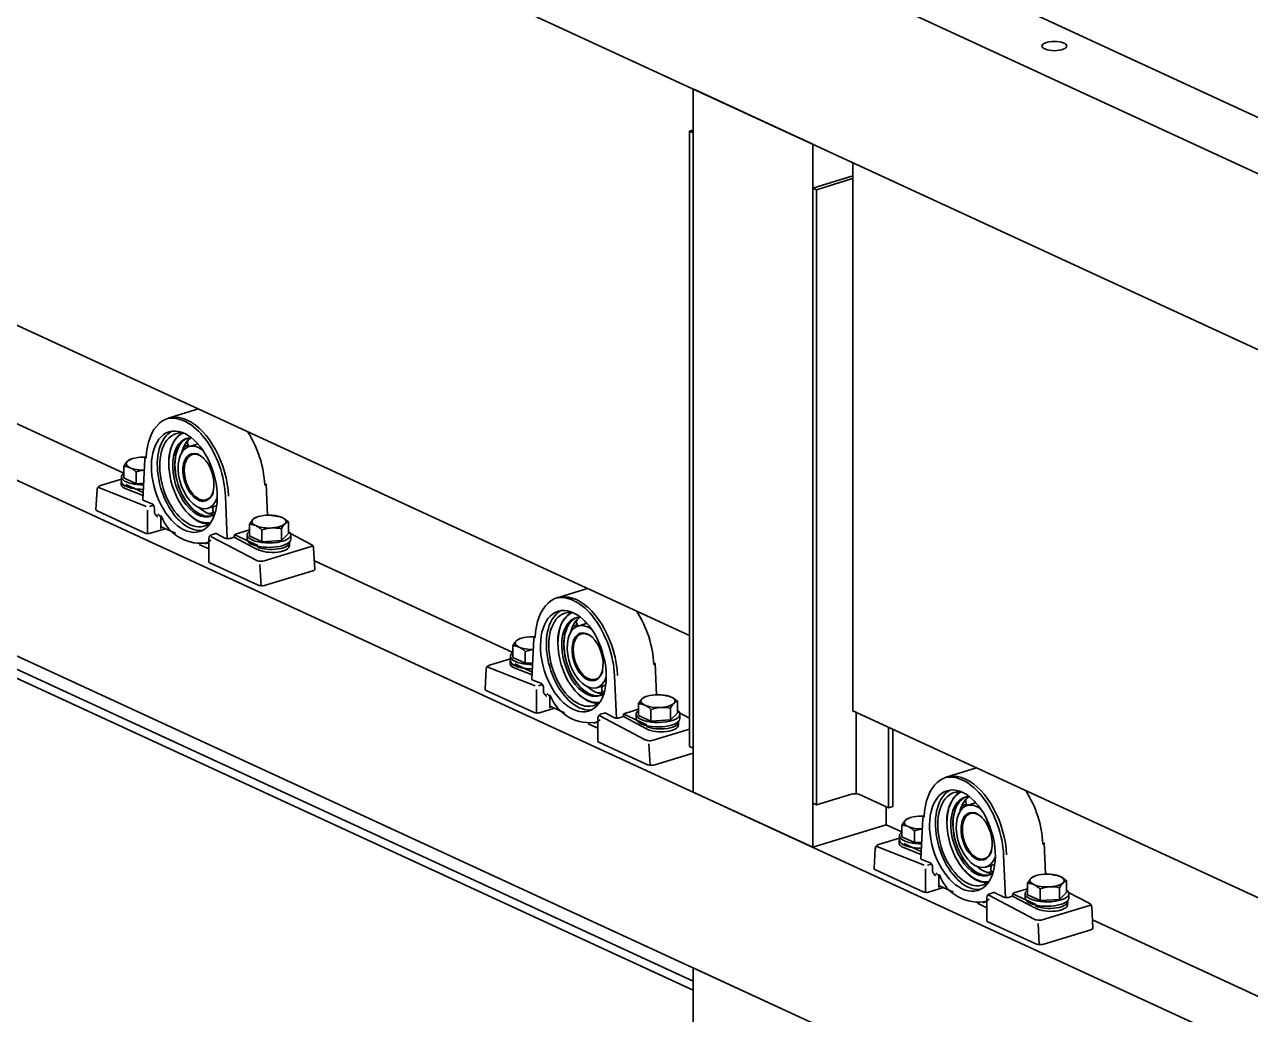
# Model space of a CAD drawing. Header units: millimetres. Extents: x -8400 to 8400, y -5940 to 5940.
# Drawn here: x 4966 to 5509, y 4166 to 4605 of the extents above; entities that cross this region are included whole.
import ezdxf

# ---------------------------------------------------------------- set-up
doc = ezdxf.new("R2010")
doc.units = ezdxf.units.MM
doc.layers.add('粗实线层', color=7, linetype='Continuous', lineweight=35)

msp = doc.modelspace()

# ---------------------------------------------------------------- linework, layer by layer
at = {"layer": '粗实线层', "linetype": 'Continuous', "lineweight": 35}
for points in [[(6222.683, 4133.331), (4279.575, 5029.673), (4279.575, 5107.66), (4226.463, 5132.161), (4259.094, 5142.13), (4260.386, 5141.534), (4260.753, 5141.305), (4260.935, 5141.046), (4260.917, 5140.779), (4260.702, 5140.524), (4260.305, 5140.302), (4237.739, 5130.88), (4237.343, 5130.658), (4237.127, 5130.403), (4237.11, 5130.136), (4237.292, 5129.878), (4237.659, 5129.648), (4275.297, 5112.286), (4275.821, 5112.104), (4276.458, 5111.985), (4277.159, 5111.937), (4277.867, 5111.965), (4278.527, 5112.065), (4303.994, 5117.639)], [(4279.575, 4467.076), (4279.575, 5107.66), (4302.401, 5114.635), (4279.575, 5107.66), (6297.832, 4176.653), (6330.462, 4186.623), (6314.064, 4194.187)], [(4318.702, 5114.633), (6304.697, 4198.507)], [(5260.549, 4333.936), (4297.286, 4778.282), (4297.286, 5021.502)], [(5714.146, 3977.979), (4279.575, 4639.736), (4279.575, 4717.723), (4302.401, 4724.698)], [(4279.575, 4717.723), (5815.878, 4009.037)], [(4297.286, 4458.935), (4297.286, 4621.577), (4302.507, 4623.172), (5262.14, 4180.5)], [(4297.286, 4621.577), (5262.144, 4176.495)], [(5262.148, 4558.145), (5260.554, 4557.658), (5260.554, 4284.701), (5262.148, 4283.967), (5262.148, 4556.922), (5260.554, 4557.658)], [(5905.494, 4036.428), (5332.97, 4300.529), (5332.97, 4543.748)], [(5332.97, 4537.833), (5315.259, 4532.422), (5316.853, 4531.687), (5332.515, 4536.473), (5332.735, 4536.533), (5332.97, 4536.583)], [(5315.259, 4532.422), (5315.259, 4259.466), (5316.853, 4258.732), (5316.853, 4531.687)], [(4921.498, 4446.63), (5009.608, 4405.986)], [(5042.706, 4434.425), (5029.262, 4430.318)], [(5038.795, 4421.505), (5037.56, 4420.055), (5036.524, 4418.364), (5036.099, 4417.517), (5035.725, 4416.628), (5035.423, 4415.689), (5035.214, 4414.694)], [(5039.302, 4421.647), (5038.432, 4420.949), (5037.641, 4420.092), (5036.938, 4419.085), (5036.33, 4417.937), (5035.822, 4416.66), (5035.42, 4415.267)], [(5042.445, 4418.937), (5042.284, 4418.897), (5042.124, 4418.851), (5038.524, 4417.751)], [(5044.63, 4416.136), (5043.673, 4416.806), (5042.704, 4417.329)], [(5009.581, 4409.024), (5009.964, 4409.661), (5010.35, 4410.239), (5010.545, 4410.504), (5010.741, 4410.751), (5010.84, 4410.867), (5010.939, 4410.978), (5010.964, 4411.005), (5010.989, 4411.031), (5011.013, 4411.058), (5011.038, 4411.084), (5011.088, 4411.135), (5011.137, 4411.184), (5011.713, 4411.63), (5012.486, 4412.032), (5013.434, 4412.377), (5014.526, 4412.655), (5015.731, 4412.858), (5017.011, 4412.979), (5018.241, 4413.015), (5019.471, 4412.975)], [(5018.625, 4407.334), (5017.438, 4407.344), (5016.269, 4407.424), (5015.149, 4407.572), (5014.104, 4407.784), (5013.16, 4408.055), (5012.34, 4408.378), (5011.599, 4408.788), (5011.059, 4409.24), (5010.737, 4409.721), (5010.642, 4410.215), (5010.777, 4410.708), (5011.137, 4411.184), (5011.335, 4411.369), (5011.533, 4411.531), (5011.729, 4411.671), (5011.924, 4411.791), (5012.321, 4411.978)], [(5012.818, 4412.167), (5012.321, 4411.977)], [(5024.466, 4386.578), (5024.451, 4386.592), (5024.436, 4386.604), (5024.422, 4386.618), (5024.407, 4386.631), (5024.377, 4386.657), (5024.347, 4386.684), (5024.288, 4386.737), (5024.23, 4386.791), (5024.114, 4386.9), (5023.999, 4387.012), (5023.889, 4387.129), (5023.781, 4387.25), (5023.73, 4387.314), (5023.679, 4387.379), (5023.63, 4387.445), (5023.583, 4387.514), (5023.494, 4387.656), (5023.413, 4387.805), (5023.341, 4387.964), (5023.279, 4388.132), (5023.265, 4388.175), (5023.253, 4388.219), (5023.24, 4388.263), (5023.229, 4388.308), (5023.209, 4388.399), (5023.192, 4388.492), (5023.179, 4388.586), (5023.169, 4388.683), (5023.163, 4388.781), (5023.161, 4388.881), (5023.161, 4390.267), (5023.106, 4390.787), (5022.946, 4391.305), (5022.7, 4391.765), (5022.391, 4392.122), (5022.051, 4392.337), (5018.432, 4393.767), (5018.145, 4393.936), (5018.052, 4394.133), (5018.835, 4412.16), (5019.005, 4412.45), (5019.456, 4412.673)], [(5018.338, 4400.691), (5016.889, 4400.724), (5015.471, 4400.84), (5014.115, 4401.033), (5012.85, 4401.3), (5011.706, 4401.634), (5010.709, 4402.03), (5009.91, 4402.458), (5009.283, 4402.924), (5008.841, 4403.42), (5008.593, 4403.934), (5008.544, 4404.457), (5008.695, 4404.976), (5009.043, 4405.482), (5009.581, 4405.964)], [(5015.1, 4401.255), (5009.581, 4403.802), (5009.581, 4409.024), (5009.916, 4409.004), (5010.255, 4408.971), (5010.596, 4408.921), (5010.94, 4408.854), (5011.113, 4408.812), (5011.287, 4408.766), (5011.374, 4408.741), (5011.462, 4408.715), (5011.506, 4408.701), (5011.55, 4408.687), (5011.594, 4408.673), (5011.638, 4408.658), (5011.99, 4408.529), (5012.34, 4408.378), (5012.69, 4408.206), (5013.037, 4408.013), (5013.385, 4407.801), (5013.731, 4407.568), (5013.903, 4407.445), (5014.076, 4407.318), (5014.162, 4407.253), (5014.248, 4407.187), (5014.334, 4407.119), (5014.42, 4407.051), (5014.762, 4406.77), (5015.1, 4406.478)], [(5018.37, 4401.453), (5015.1, 4401.255), (5015.1, 4406.478), (5016.164, 4406.802), (5017.236, 4407.065), (5017.777, 4407.17), (5018.32, 4407.256), (5018.623, 4407.295)], [(5008.538, 4403.251), (4999.265, 4400.418), (4998.931, 4400.297), (4998.627, 4400.126), (4998.331, 4399.885), (4998.078, 4399.59), (4997.916, 4399.311), (4997.818, 4399.008), (4997.801, 4398.868), (4997.8, 4398.724)], [(5010.23, 4400.235), (5009.457, 4400.661), (5008.888, 4401.13), (5008.54, 4401.628), (5008.422, 4402.141), (5008.538, 4402.655)], [(5008.422, 4402.144), (5008.422, 4400.866), (5008.497, 4400.492), (5008.721, 4400.128), (5009.089, 4399.783), (5009.595, 4399.461), (5010.23, 4399.169), (5018.134, 4396.045)], [(5008.538, 4404.323), (5008.538, 4402.373), (5008.628, 4401.879), (5008.897, 4401.393), (5009.339, 4400.926), (5009.947, 4400.486), (5010.709, 4400.08), (5011.696, 4399.689), (5012.827, 4399.356), (5014.076, 4399.09), (5015.417, 4398.896), (5016.819, 4398.779), (5018.252, 4398.741)], [(5018.191, 4397.342), (5010.465, 4400.906)], [(5028.001, 4381.296), (5021.399, 4379.279), (5020.819, 4379.163), (5020.165, 4379.14), (5019.538, 4379.213), (5019.032, 4379.37), (4997.793, 4389.167), (4997.473, 4389.356), (4997.279, 4389.568), (4997.223, 4389.791), (4997.768, 4398.686)], [(5019.484, 4391.202), (4998.433, 4399.521), (4998.137, 4399.669)], [(5054.717, 4395.634), (5055.501, 4376.88)], [(5020.094, 4389.593), (5020.094, 4379.144)], [(5020.942, 4391.221), (5022.704, 4391.759)], [(5035.539, 4391.205), (5035.689, 4390.992)], [(5047.561, 4383.472), (5046.083, 4383.515), (5044.566, 4383.829), (5043.029, 4384.408), (5041.737, 4385.095), (5040.457, 4385.959), (5039.2, 4386.991), (5037.98, 4388.181), (5036.806, 4389.519), (5035.688, 4390.993)], [(5042.919, 4390.718), (5044.028, 4389.79), (5045.16, 4389.016), (5046.304, 4388.404), (5047.453, 4387.959), (5048.591, 4387.689), (5049.706, 4387.596)], [(5046.884, 4390.392), (5050.483, 4391.491)], [(5050.484, 4391.491), (5050.641, 4391.543), (5050.797, 4391.599)], [(5023.74, 4387.301), (5024.124, 4387.288), (5024.522, 4387.049)], [(5025.967, 4386.932), (5025.967, 4381.454), (5026.038, 4381.811), (5026.233, 4382.007), (5026.499, 4381.989), (5032.442, 4379.247)], [(5047.421, 4388.114), (5048.989, 4387.489)], [(5072.778, 4387.254), (5074.095, 4387.289), (5075.408, 4387.239), (5076.678, 4387.104), (5077.866, 4386.888), (5078.936, 4386.597), (5079.855, 4386.241), (5080.596, 4385.831), (5081.136, 4385.379), (5081.458, 4384.898), (5081.553, 4384.404), (5081.419, 4383.911), (5081.058, 4383.435), (5080.482, 4382.989), (5079.709, 4382.587), (5078.762, 4382.242), (5077.669, 4381.964), (5076.465, 4381.761), (5075.185, 4381.64), (5074.635, 4381.596), (5074.088, 4381.531), (5073.544, 4381.444), (5073.004, 4381.34), (5071.931, 4381.077), (5070.868, 4380.753), (5070.868, 4375.53), (5079.501, 4376.052), (5079.501, 4381.274), (5078.44, 4381.47), (5077.367, 4381.602), (5076.827, 4381.643), (5076.283, 4381.663), (5076.009, 4381.665), (5075.735, 4381.663), (5075.666, 4381.661), (5075.597, 4381.659), (5075.528, 4381.657), (5075.459, 4381.654), (5075.322, 4381.648), (5075.185, 4381.64), (5073.868, 4381.604), (5072.555, 4381.655), (5071.285, 4381.791), (5070.097, 4382.007), (5069.027, 4382.297), (5068.108, 4382.652), (5067.367, 4383.062), (5066.827, 4383.515), (5066.505, 4383.995), (5066.41, 4384.489), (5066.544, 4384.983), (5066.905, 4385.46), (5066.856, 4385.41), (5066.806, 4385.359), (5066.781, 4385.333), (5066.756, 4385.306), (5066.731, 4385.28), (5066.706, 4385.253), (5066.607, 4385.142), (5066.509, 4385.025), (5066.313, 4384.779), (5066.117, 4384.514), (5065.731, 4383.935), (5065.348, 4383.298)], [(5082.615, 4384.341), (5082.276, 4384.634), (5081.935, 4384.915), (5081.849, 4384.984), (5081.763, 4385.05), (5081.677, 4385.117), (5081.591, 4385.182), (5081.418, 4385.309), (5081.245, 4385.432), (5080.899, 4385.664), (5080.552, 4385.877), (5080.204, 4386.069), (5079.855, 4386.241), (5079.505, 4386.392), (5079.153, 4386.522), (5079.109, 4386.536), (5079.065, 4386.551), (5079.021, 4386.565), (5078.977, 4386.579), (5078.889, 4386.605), (5078.802, 4386.63), (5078.627, 4386.676), (5078.454, 4386.717), (5078.11, 4386.785), (5077.769, 4386.835), (5077.431, 4386.868), (5077.095, 4386.888), (5076.032, 4387.084), (5074.959, 4387.217), (5074.419, 4387.257), (5073.875, 4387.277), (5073.328, 4387.276), (5072.778, 4387.254), (5071.498, 4387.132), (5070.294, 4386.93), (5069.201, 4386.652), (5068.254, 4386.307), (5067.48, 4385.905), (5066.905, 4385.46), (5067.103, 4385.644), (5067.3, 4385.806), (5067.497, 4385.946), (5067.691, 4386.065), (5068.088, 4386.252), (5068.585, 4386.441)], [(5079.402, 4386.432), (5079.378, 4386.441)], [(5079.501, 4381.274), (5079.885, 4381.912), (5080.271, 4382.491), (5080.466, 4382.756), (5080.662, 4383.002), (5080.859, 4383.228), (5081.058, 4383.435), (5081.107, 4383.483), (5081.157, 4383.53), (5081.182, 4383.553), (5081.207, 4383.575), (5081.232, 4383.597), (5081.257, 4383.619), (5081.355, 4383.703), (5081.454, 4383.781), (5081.65, 4383.922), (5081.845, 4384.041), (5082.232, 4384.224), (5082.615, 4384.341), (5082.615, 4379.12), (5079.501, 4376.052)], [(5048.109, 4383.993), (5047.15, 4383.281), (5046.123, 4382.733), (5045.038, 4382.355), (5043.901, 4382.15), (5042.725, 4382.119), (5041.517, 4382.263), (5040.288, 4382.58), (5039.05, 4383.068)], [(5039.05, 4381.508), (5040.436, 4380.966), (5041.81, 4380.621), (5043.159, 4380.479), (5044.472, 4380.539)], [(5065.348, 4380.804), (5059.2, 4378.925), (5058.878, 4378.719), (5058.651, 4378.356), (5058.581, 4377.931), (5058.597, 4377.533)], [(5066.476, 4376.305), (5065.673, 4376.735), (5065.044, 4377.205), (5064.603, 4377.704), (5064.357, 4378.221), (5064.313, 4378.747), (5064.472, 4379.269), (5064.829, 4379.777), (5065.378, 4380.261)], [(5070.868, 4375.53), (5065.348, 4378.077), (5065.348, 4383.298), (5065.684, 4383.279), (5066.022, 4383.245), (5066.364, 4383.196), (5066.707, 4383.128), (5066.881, 4383.087), (5067.055, 4383.041), (5067.142, 4383.016), (5067.23, 4382.989), (5067.273, 4382.976), (5067.317, 4382.962), (5067.362, 4382.948), (5067.406, 4382.933), (5067.757, 4382.803), (5068.108, 4382.652), (5068.457, 4382.481), (5068.805, 4382.288), (5069.152, 4382.075), (5069.499, 4381.843), (5069.671, 4381.72), (5069.844, 4381.593), (5069.929, 4381.528), (5070.016, 4381.462), (5070.102, 4381.394), (5070.188, 4381.326), (5070.529, 4381.045), (5070.868, 4380.753)], [(5093.753, 4372.667), (5093.762, 4372.761), (5093.764, 4372.853), (5093.705, 4373.168), (5093.574, 4373.467), (5093.426, 4373.707), (5093.249, 4373.922), (5093.047, 4374.107), (5092.825, 4374.263), (5092.757, 4374.303), (5092.688, 4374.34), (5083.538, 4379.166)], [(5043.046, 4374.355), (5047.334, 4372.377)], [(5045.567, 4374.617), (5046.952, 4375.27), (5048.252, 4376.14)], [(5046.226, 4374.794), (5047.335, 4375.132)], [(5093.412, 4373.726), (5093.126, 4373.555), (5092.756, 4373.414), (5071.872, 4367.033), (5071.313, 4366.909), (5070.683, 4366.85), (5070.026, 4366.861), (5069.385, 4366.94), (5068.805, 4367.083), (5068.323, 4367.28), (5048.202, 4377.892)], [(5058.79, 4378.614), (5069.051, 4373.881)], [(5064.305, 4378.598), (5064.305, 4376.648)], [(5066.476, 4374.355), (5065.715, 4374.761), (5065.106, 4375.201), (5064.664, 4375.668), (5064.395, 4376.154), (5064.305, 4376.649)], [(5083.121, 4373.841), (5083.121, 4375.119)], [(5083.658, 4376.648), (5083.658, 4378.598)], [(5069.982, 4365.403), (5070.527, 4356.002)], [(5094.122, 4367), (5182.2, 4326.371)], [(5215.319, 4354.8), (5201.876, 4350.693)], [(5210.437, 4340.785), (5209.138, 4338.738), (5208.713, 4337.892), (5208.339, 4337.003), (5208.037, 4336.064), (5207.828, 4335.068)], [(5212.071, 4342.123), (5211.165, 4341.433), (5210.341, 4340.572), (5209.609, 4339.55), (5208.976, 4338.38), (5208.449, 4337.072), (5208.034, 4335.641)], [(5214.738, 4339.226), (5211.139, 4338.126)], [(5215.059, 4339.312), (5214.898, 4339.271), (5214.738, 4339.226)], [(5217.245, 4336.51), (5216.287, 4337.18), (5215.318, 4337.704)], [(5182.194, 4329.398), (5182.577, 4330.035), (5182.964, 4330.614), (5183.159, 4330.879), (5183.356, 4331.125), (5183.454, 4331.241), (5183.553, 4331.353), (5183.578, 4331.379), (5183.603, 4331.406), (5183.627, 4331.432), (5183.652, 4331.458), (5183.702, 4331.509), (5183.751, 4331.559), (5184.327, 4332.005), (5185.1, 4332.407), (5186.048, 4332.752), (5187.14, 4333.029), (5188.345, 4333.233), (5189.625, 4333.353), (5190.855, 4333.39), (5192.085, 4333.35)], [(5191.239, 4327.708), (5190.052, 4327.719), (5188.884, 4327.799), (5187.763, 4327.947), (5186.718, 4328.158), (5185.774, 4328.43), (5184.955, 4328.752), (5184.214, 4329.162), (5183.674, 4329.614), (5183.351, 4330.095), (5183.256, 4330.589), (5183.391, 4331.082), (5183.751, 4331.559), (5183.95, 4331.743), (5184.147, 4331.905), (5184.343, 4332.045), (5184.538, 4332.165), (5184.934, 4332.352), (5185.431, 4332.541)], [(5197.08, 4306.953), (5197.065, 4306.966), (5197.05, 4306.979), (5197.036, 4306.992), (5197.021, 4307.006), (5196.991, 4307.032), (5196.962, 4307.059), (5196.903, 4307.111), (5196.844, 4307.165), (5196.727, 4307.274), (5196.613, 4307.386), (5196.503, 4307.503), (5196.395, 4307.625), (5196.343, 4307.689), (5196.293, 4307.753), (5196.244, 4307.82), (5196.197, 4307.888), (5196.108, 4308.03), (5196.027, 4308.179), (5195.956, 4308.338), (5195.893, 4308.506), (5195.88, 4308.55), (5195.866, 4308.594), (5195.854, 4308.638), (5195.843, 4308.683), (5195.823, 4308.773), (5195.806, 4308.866), (5195.792, 4308.96), (5195.783, 4309.057), (5195.777, 4309.155), (5195.775, 4309.255), (5195.775, 4310.641), (5195.72, 4311.162), (5195.561, 4311.679), (5195.314, 4312.14), (5195.004, 4312.496), (5194.665, 4312.711), (5191.046, 4314.141), (5190.759, 4314.311), (5190.665, 4314.507), (5191.449, 4332.534), (5191.619, 4332.825), (5192.07, 4333.047)], [(5181.152, 4324.698), (5181.152, 4322.748), (5181.242, 4322.253), (5181.51, 4321.767), (5181.953, 4321.3), (5182.561, 4320.86), (5183.323, 4320.455), (5184.31, 4320.063), (5185.44, 4319.73), (5186.69, 4319.464), (5188.031, 4319.27), (5189.433, 4319.153), (5190.866, 4319.115)], [(5190.952, 4321.065), (5189.503, 4321.099), (5188.085, 4321.214), (5186.729, 4321.407), (5185.464, 4321.674), (5184.321, 4322.009), (5183.323, 4322.405), (5182.524, 4322.833), (5181.897, 4323.299), (5181.455, 4323.794), (5181.207, 4324.309), (5181.158, 4324.831), (5181.309, 4325.351), (5181.657, 4325.856), (5182.195, 4326.339)], [(5187.714, 4321.63), (5182.194, 4324.176), (5182.194, 4329.398), (5182.531, 4329.379), (5182.869, 4329.345), (5183.21, 4329.296), (5183.554, 4329.228), (5183.727, 4329.187), (5183.901, 4329.141), (5183.989, 4329.116), (5184.076, 4329.089), (5184.12, 4329.076), (5184.164, 4329.062), (5184.208, 4329.047), (5184.252, 4329.032), (5184.604, 4328.903), (5184.955, 4328.752), (5185.303, 4328.58), (5185.652, 4328.387), (5185.999, 4328.175), (5186.345, 4327.942), (5186.517, 4327.82), (5186.69, 4327.693), (5186.776, 4327.628), (5186.862, 4327.561), (5186.948, 4327.494), (5187.034, 4327.425), (5187.376, 4327.145), (5187.714, 4326.852)], [(5190.984, 4321.827), (5187.714, 4321.63), (5187.714, 4326.852), (5188.778, 4327.176), (5189.851, 4327.439), (5190.391, 4327.545), (5190.934, 4327.63), (5191.236, 4327.669)], [(5200.616, 4301.67), (5194.013, 4299.653), (5193.433, 4299.538), (5192.779, 4299.514), (5192.151, 4299.587), (5191.645, 4299.744), (5170.407, 4309.541), (5170.087, 4309.731), (5169.894, 4309.942), (5169.837, 4310.165), (5170.382, 4319.061)], [(5181.152, 4323.626), (5171.879, 4320.793), (5171.546, 4320.672), (5171.241, 4320.5), (5170.945, 4320.26), (5170.692, 4319.964), (5170.529, 4319.686), (5170.431, 4319.383), (5170.415, 4319.242), (5170.414, 4319.098)], [(5192.097, 4311.577), (5171.047, 4319.896), (5170.75, 4320.043)], [(5182.843, 4320.609), (5182.071, 4321.035), (5181.503, 4321.504), (5181.154, 4322.002), (5181.036, 4322.515), (5181.152, 4323.029)], [(5181.036, 4322.518), (5181.036, 4321.241), (5181.111, 4320.866), (5181.335, 4320.503), (5181.703, 4320.157), (5182.209, 4319.836), (5182.843, 4319.544), (5190.749, 4316.42)], [(5190.805, 4317.717), (5183.079, 4321.28)], [(5227.331, 4316.008), (5228.115, 4297.254)], [(5192.708, 4309.968), (5192.708, 4299.518)], [(5193.556, 4311.595), (5195.318, 4312.133)], [(5208.153, 4311.58), (5208.303, 4311.366)], [(5220.175, 4303.846), (5218.697, 4303.889), (5217.18, 4304.203), (5215.643, 4304.783), (5214.351, 4305.47), (5213.071, 4306.333), (5211.815, 4307.365), (5210.594, 4308.556), (5209.419, 4309.894), (5208.302, 4311.367)], [(5215.533, 4311.093), (5216.642, 4310.164), (5217.774, 4309.39), (5218.918, 4308.778), (5220.132, 4308.313), (5221.333, 4308.044), (5222.506, 4307.972)], [(5219.498, 4310.766), (5223.097, 4311.866)], [(5220.035, 4308.488), (5220.978, 4308.064), (5221.929, 4307.785), (5222.219, 4307.731)], [(5223.098, 4311.866), (5223.256, 4311.917), (5223.411, 4311.974)], [(5196.354, 4307.676), (5196.738, 4307.662), (5197.135, 4307.423)], [(5198.581, 4307.307), (5198.581, 4301.829), (5198.653, 4302.186), (5198.847, 4302.382), (5199.112, 4302.363), (5205.056, 4299.622)], [(5220.902, 4304.526), (5219.933, 4303.765), (5218.892, 4303.177), (5217.787, 4302.766), (5216.628, 4302.536), (5215.426, 4302.49), (5214.19, 4302.626), (5212.932, 4302.944), (5211.663, 4303.443)], [(5241.199, 4306.816), (5240.702, 4306.627), (5240.305, 4306.44), (5240.111, 4306.32), (5239.915, 4306.18), (5239.718, 4306.018), (5239.519, 4305.834), (5239.158, 4305.357), (5239.024, 4304.864), (5239.119, 4304.37), (5239.442, 4303.889), (5239.981, 4303.437), (5240.722, 4303.027), (5241.641, 4302.671), (5242.711, 4302.381), (5243.899, 4302.165), (5245.169, 4302.029), (5246.482, 4301.979), (5247.798, 4302.014), (5249.078, 4302.136), (5250.283, 4302.338), (5251.375, 4302.617), (5252.323, 4302.962), (5253.096, 4303.363), (5253.672, 4303.809), (5253.721, 4303.857), (5253.771, 4303.904), (5253.796, 4303.927), (5253.821, 4303.95), (5253.845, 4303.972), (5253.87, 4303.994), (5253.97, 4304.078), (5254.068, 4304.155), (5254.264, 4304.296), (5254.459, 4304.415), (5254.846, 4304.599), (5255.228, 4304.716), (5254.891, 4305.009), (5254.549, 4305.29), (5254.463, 4305.358), (5254.377, 4305.425), (5254.291, 4305.491), (5254.204, 4305.556), (5254.032, 4305.684), (5253.859, 4305.806), (5253.513, 4306.038), (5253.166, 4306.252), (5252.818, 4306.444), (5252.469, 4306.616), (5252.118, 4306.767), (5251.767, 4306.897), (5251.723, 4306.911), (5251.679, 4306.926), (5251.635, 4306.939), (5251.591, 4306.953), (5251.503, 4306.98), (5251.416, 4307.005), (5251.242, 4307.051), (5251.068, 4307.091), (5250.724, 4307.159), (5250.383, 4307.209), (5250.045, 4307.243), (5249.709, 4307.262), (5248.646, 4307.458), (5247.573, 4307.591), (5247.032, 4307.631), (5246.489, 4307.651), (5245.942, 4307.651), (5245.392, 4307.628), (5244.112, 4307.507), (5242.908, 4307.305), (5241.815, 4307.026), (5240.868, 4306.681), (5240.095, 4306.279), (5239.519, 4305.834), (5239.469, 4305.784), (5239.42, 4305.733), (5239.395, 4305.707), (5239.37, 4305.681), (5239.345, 4305.654), (5239.32, 4305.627), (5239.222, 4305.516), (5239.123, 4305.4), (5238.927, 4305.153), (5238.731, 4304.889), (5238.345, 4304.31), (5237.962, 4303.673), (5237.962, 4298.451), (5243.482, 4295.904), (5252.115, 4296.426), (5255.228, 4299.494), (5255.228, 4304.716)], [(5237.962, 4303.673), (5238.298, 4303.654), (5238.636, 4303.62), (5238.977, 4303.57), (5239.321, 4303.503), (5239.494, 4303.462), (5239.669, 4303.415), (5239.756, 4303.39), (5239.844, 4303.364), (5239.888, 4303.35), (5239.932, 4303.336), (5239.976, 4303.322), (5240.02, 4303.307), (5240.372, 4303.178), (5240.722, 4303.027), (5241.071, 4302.855), (5241.419, 4302.662), (5241.766, 4302.45), (5242.112, 4302.218), (5242.285, 4302.095), (5242.458, 4301.968), (5242.544, 4301.902), (5242.63, 4301.836), (5242.716, 4301.769), (5242.802, 4301.701), (5243.143, 4301.419), (5243.482, 4301.127)], [(5245.392, 4307.628), (5246.709, 4307.664), (5248.022, 4307.613), (5249.292, 4307.478), (5250.48, 4307.262), (5251.55, 4306.972), (5252.469, 4306.616), (5253.21, 4306.206), (5253.75, 4305.753), (5254.072, 4305.273), (5254.167, 4304.779), (5254.032, 4304.286), (5253.672, 4303.809), (5253.474, 4303.603), (5253.277, 4303.376), (5253.08, 4303.13), (5252.885, 4302.865), (5252.499, 4302.286), (5252.115, 4301.648)], [(5252.016, 4306.806), (5251.992, 4306.816)], [(5211.663, 4301.882), (5213.05, 4301.34), (5214.424, 4300.996), (5215.774, 4300.853), (5217.086, 4300.914)], [(5260.554, 4292.317), (5244.486, 4287.408), (5243.926, 4287.283), (5243.297, 4287.224), (5242.64, 4287.235), (5242, 4287.314), (5241.419, 4287.458), (5240.938, 4287.655), (5220.816, 4298.266)], [(5237.962, 4301.178), (5231.814, 4299.3), (5231.492, 4299.094), (5231.265, 4298.73), (5231.194, 4298.306), (5231.211, 4297.908)], [(5231.404, 4298.988), (5241.665, 4294.255)], [(5236.919, 4298.972), (5236.919, 4297.023)], [(5239.09, 4296.679), (5238.292, 4297.107), (5237.665, 4297.574), (5237.223, 4298.07), (5236.975, 4298.584), (5236.926, 4299.106), (5237.077, 4299.625), (5237.425, 4300.131), (5237.962, 4300.613)], [(5243.482, 4295.904), (5243.482, 4301.127), (5244.545, 4301.451), (5245.618, 4301.714), (5246.158, 4301.819), (5246.702, 4301.905), (5247.248, 4301.97), (5247.798, 4302.014), (5247.936, 4302.022), (5248.073, 4302.028), (5248.142, 4302.031), (5248.211, 4302.033), (5248.28, 4302.035), (5248.349, 4302.037), (5248.623, 4302.039), (5248.896, 4302.037), (5249.441, 4302.017), (5249.982, 4301.977), (5251.054, 4301.844), (5252.115, 4301.648), (5252.115, 4296.426)], [(5260.554, 4297.219), (5256.152, 4299.54)], [(5256.271, 4297.023), (5256.271, 4298.972)], [(5334.473, 4299.839), (5334.473, 4263.719)], [(5215.66, 4294.73), (5219.948, 4292.752)], [(5218.181, 4294.992), (5219.566, 4295.645), (5220.866, 4296.514)], [(5218.84, 4295.168), (5219.948, 4295.507)], [(5239.09, 4294.73), (5238.328, 4295.135), (5237.721, 4295.575), (5237.278, 4296.042), (5237.009, 4296.528), (5236.919, 4297.023)], [(5255.735, 4294.215), (5255.735, 4295.493)], [(5350.771, 4292.32), (5350.771, 4258.098), (5348.814, 4257.5), (5348.814, 4293.223)], [(5242.596, 4285.777), (5243.141, 4276.377)], [(5387.934, 4275.174), (5374.49, 4271.067)], [(5316.853, 4258.732), (5332.515, 4263.517), (5333.076, 4263.647), (5333.708, 4263.717), (5334.366, 4263.724), (5335.007, 4263.667), (5335.587, 4263.55), (5336.067, 4263.38), (5348.814, 4257.5)], [(5383.051, 4261.159), (5381.752, 4259.112), (5381.327, 4258.266), (5380.953, 4257.377), (5380.651, 4256.439), (5380.442, 4255.443)], [(5384.685, 4262.498), (5383.779, 4261.807), (5382.955, 4260.946), (5382.223, 4259.925), (5381.59, 4258.754), (5381.063, 4257.446), (5380.648, 4256.016)], [(5387.352, 4259.6), (5383.752, 4258.5)], [(5387.673, 4259.686), (5387.511, 4259.646), (5387.352, 4259.6)], [(5347.89, 4257.928), (5347.89, 4249.939), (5315.259, 4239.97)], [(5354.808, 4249.772), (5355.191, 4250.409), (5355.578, 4250.988), (5355.773, 4251.253), (5355.969, 4251.5), (5356.068, 4251.615), (5356.167, 4251.727), (5356.191, 4251.754), (5356.216, 4251.781), (5356.241, 4251.807), (5356.266, 4251.833), (5356.316, 4251.884), (5356.366, 4251.933), (5356.941, 4252.379), (5357.715, 4252.781), (5358.662, 4253.126), (5359.755, 4253.404), (5360.959, 4253.607), (5362.239, 4253.728), (5363.469, 4253.764), (5364.699, 4253.725)], [(5389.859, 4256.884), (5388.901, 4257.554), (5387.932, 4258.078)], [(5347.886, 4249.941), (5354.793, 4246.755)], [(5360.328, 4242.004), (5354.808, 4244.55), (5354.808, 4249.772), (5355.145, 4249.753), (5355.483, 4249.72), (5355.824, 4249.67), (5356.168, 4249.602), (5356.341, 4249.561), (5356.515, 4249.515), (5356.603, 4249.49), (5356.69, 4249.464), (5356.734, 4249.45), (5356.778, 4249.436), (5356.822, 4249.421), (5356.866, 4249.407), (5357.218, 4249.277), (5357.568, 4249.126), (5357.917, 4248.954), (5358.266, 4248.762), (5358.613, 4248.549), (5358.959, 4248.317), (5359.132, 4248.194), (5359.304, 4248.067), (5359.39, 4248.002), (5359.476, 4247.935), (5359.562, 4247.869), (5359.648, 4247.8), (5359.99, 4247.519), (5360.328, 4247.226)], [(5363.854, 4248.082), (5362.666, 4248.093), (5361.498, 4248.174), (5360.377, 4248.321), (5359.332, 4248.533), (5358.388, 4248.804), (5357.568, 4249.126), (5356.828, 4249.537), (5356.288, 4249.989), (5355.965, 4250.469), (5355.87, 4250.964), (5356.004, 4251.457), (5356.366, 4251.933), (5356.564, 4252.118), (5356.761, 4252.279), (5356.957, 4252.42), (5357.152, 4252.539), (5357.549, 4252.726), (5358.045, 4252.915)], [(5364.685, 4253.422), (5364.233, 4253.199), (5364.063, 4252.908), (5363.279, 4234.882), (5363.373, 4234.685), (5363.66, 4234.516), (5367.279, 4233.086), (5367.618, 4232.871), (5367.928, 4232.514), (5368.175, 4232.054), (5368.334, 4231.536), (5368.389, 4231.015), (5368.389, 4229.63), (5368.391, 4229.529), (5368.397, 4229.431), (5368.407, 4229.335), (5368.42, 4229.24), (5368.437, 4229.148), (5368.457, 4229.057), (5368.469, 4229.012), (5368.481, 4228.968), (5368.494, 4228.924), (5368.508, 4228.88), (5368.569, 4228.712), (5368.641, 4228.554), (5368.722, 4228.404), (5368.811, 4228.262), (5368.858, 4228.194), (5368.907, 4228.128), (5368.957, 4228.063), (5369.01, 4227.999), (5369.117, 4227.877), (5369.227, 4227.761), (5369.341, 4227.649), (5369.458, 4227.54), (5369.517, 4227.486), (5369.576, 4227.433), (5369.605, 4227.406), (5369.635, 4227.38), (5369.65, 4227.366), (5369.665, 4227.354), (5369.679, 4227.34), (5369.694, 4227.327)], [(5353.766, 4244), (5344.493, 4241.167), (5344.16, 4241.046), (5343.855, 4240.874), (5343.56, 4240.634), (5343.306, 4240.339), (5343.143, 4240.06), (5343.046, 4239.757), (5343.029, 4239.616), (5343.029, 4239.473)], [(5353.65, 4241.615), (5353.65, 4242.893), (5353.679, 4243.149), (5353.765, 4243.403)], [(5353.765, 4245.072), (5353.765, 4243.122)], [(5363.48, 4239.489), (5362.047, 4239.527), (5360.644, 4239.645), (5359.304, 4239.838), (5358.055, 4240.104), (5356.924, 4240.437), (5355.937, 4240.829), (5355.175, 4241.234), (5354.567, 4241.675), (5354.124, 4242.142), (5353.856, 4242.627), (5353.765, 4243.123)], [(5363.565, 4241.44), (5362.118, 4241.474), (5360.699, 4241.588), (5359.343, 4241.781), (5358.078, 4242.049), (5356.934, 4242.384), (5355.937, 4242.779), (5355.134, 4243.209), (5354.505, 4243.679), (5354.063, 4244.178), (5353.818, 4244.695), (5353.774, 4245.22), (5353.932, 4245.742), (5354.289, 4246.251), (5354.838, 4246.734)], [(5363.598, 4242.202), (5360.328, 4242.004), (5360.328, 4247.226), (5361.391, 4247.551), (5362.464, 4247.813), (5363.005, 4247.919), (5363.548, 4248.004), (5363.851, 4248.043)], [(5373.23, 4222.044), (5366.627, 4220.027), (5366.047, 4219.912), (5365.393, 4219.889), (5364.765, 4219.961), (5364.259, 4220.119), (5343.021, 4229.916), (5342.701, 4230.105), (5342.508, 4230.317), (5342.451, 4230.539), (5342.996, 4239.435)], [(5364.711, 4231.951), (5343.662, 4240.27), (5343.364, 4240.417)], [(5353.65, 4241.615), (5353.725, 4241.241), (5353.948, 4240.878), (5354.317, 4240.531), (5354.823, 4240.21), (5355.458, 4239.918), (5363.363, 4236.794)], [(5363.419, 4238.091), (5355.693, 4241.655)], [(5366.171, 4231.969), (5367.933, 4232.507)], [(5380.767, 4231.954), (5380.917, 4231.74)], [(5392.112, 4231.14), (5395.711, 4232.24)], [(5395.712, 4232.24), (5395.869, 4232.291), (5396.025, 4232.348)], [(5399.945, 4236.383), (5400.729, 4217.628)], [(5365.322, 4230.342), (5365.322, 4219.892)], [(5368.968, 4228.05), (5369.351, 4228.037), (5369.749, 4227.798)], [(5371.195, 4227.681), (5371.195, 4222.203), (5371.266, 4222.56), (5371.461, 4222.756), (5371.726, 4222.738), (5377.67, 4219.996)], [(5392.789, 4224.221), (5391.312, 4224.264), (5389.795, 4224.577), (5388.257, 4225.157), (5386.965, 4225.844), (5385.685, 4226.708), (5384.429, 4227.74), (5383.208, 4228.93), (5382.033, 4230.268), (5380.917, 4231.742)], [(5388.147, 4231.467), (5389.256, 4230.539), (5390.388, 4229.765), (5391.532, 4229.153), (5392.746, 4228.688), (5393.947, 4228.418), (5395.12, 4228.347)], [(5392.649, 4228.862), (5393.592, 4228.439), (5394.543, 4228.159), (5394.833, 4228.105)], [(5413.317, 4227.001), (5412.919, 4226.814), (5412.724, 4226.695), (5412.529, 4226.554), (5412.331, 4226.392), (5412.133, 4226.208), (5412.083, 4226.159), (5412.034, 4226.107), (5412.009, 4226.081), (5411.984, 4226.055), (5411.959, 4226.028), (5411.935, 4226.002), (5411.836, 4225.89), (5411.737, 4225.775), (5411.541, 4225.528), (5411.346, 4225.263), (5410.959, 4224.684), (5410.576, 4224.048)], [(5413.813, 4227.191), (5413.316, 4227.001)], [(5427.843, 4225.09), (5427.505, 4225.383), (5427.163, 4225.664), (5427.076, 4225.732), (5426.991, 4225.8), (5426.905, 4225.866), (5426.818, 4225.931), (5426.646, 4226.058), (5426.473, 4226.181), (5426.128, 4226.413), (5425.78, 4226.626), (5425.432, 4226.818), (5425.083, 4226.99), (5424.732, 4227.141), (5424.38, 4227.271), (5424.337, 4227.286), (5424.293, 4227.3), (5424.249, 4227.314), (5424.205, 4227.327), (5424.117, 4227.354), (5424.03, 4227.379), (5423.856, 4227.425), (5423.683, 4227.466), (5423.338, 4227.533), (5422.997, 4227.583), (5422.659, 4227.617), (5422.323, 4227.636), (5421.26, 4227.832), (5420.187, 4227.965), (5419.646, 4228.005), (5419.103, 4228.025), (5418.557, 4228.025), (5418.007, 4228.003)], [(5424.63, 4227.181), (5424.606, 4227.191)], [(5393.337, 4224.742), (5392.379, 4224.03), (5391.352, 4223.482), (5390.265, 4223.104), (5389.129, 4222.899), (5387.952, 4222.868), (5386.745, 4223.011), (5385.516, 4223.328), (5384.277, 4223.817)], [(5384.277, 4222.257), (5385.664, 4221.714), (5387.038, 4221.37), (5388.388, 4221.228), (5389.699, 4221.289)], [(5410.576, 4221.553), (5404.428, 4219.674), (5404.106, 4219.468), (5403.88, 4219.104), (5403.808, 4218.68), (5403.825, 4218.282)], [(5411.704, 4217.054), (5410.906, 4217.482), (5410.279, 4217.948), (5409.837, 4218.444), (5409.589, 4218.958), (5409.54, 4219.48), (5409.691, 4220), (5410.039, 4220.506), (5410.577, 4220.988)], [(5416.096, 4216.279), (5416.096, 4221.501), (5415.758, 4221.794), (5415.416, 4222.075), (5415.33, 4222.143), (5415.244, 4222.21), (5415.158, 4222.277), (5415.071, 4222.342), (5414.899, 4222.469), (5414.726, 4222.592), (5414.38, 4222.824), (5414.033, 4223.037), (5413.685, 4223.229), (5413.336, 4223.401), (5412.985, 4223.552), (5412.634, 4223.681), (5412.59, 4223.696), (5412.546, 4223.711), (5412.502, 4223.725), (5412.458, 4223.739), (5412.37, 4223.765), (5412.283, 4223.79), (5412.109, 4223.836), (5411.935, 4223.877), (5411.591, 4223.945), (5411.25, 4223.994), (5410.912, 4224.028), (5410.576, 4224.048), (5410.576, 4218.825), (5416.096, 4216.279), (5424.729, 4216.801), (5424.729, 4222.023), (5423.668, 4222.218), (5422.596, 4222.352), (5422.055, 4222.391), (5421.511, 4222.412), (5421.237, 4222.414), (5420.963, 4222.411), (5420.894, 4222.41), (5420.825, 4222.407), (5420.756, 4222.405), (5420.688, 4222.403), (5420.55, 4222.396), (5420.412, 4222.389), (5419.862, 4222.344), (5419.316, 4222.279), (5418.773, 4222.194), (5418.232, 4222.088), (5417.159, 4221.825), (5416.096, 4221.501)], [(5424.729, 4222.023), (5425.112, 4222.661), (5425.499, 4223.24), (5425.695, 4223.504), (5425.891, 4223.75), (5426.087, 4223.977), (5426.286, 4224.183), (5426.335, 4224.232), (5426.385, 4224.279), (5426.41, 4224.301), (5426.435, 4224.324), (5426.46, 4224.346), (5426.484, 4224.368), (5426.583, 4224.452), (5426.682, 4224.53), (5426.878, 4224.67), (5427.073, 4224.79), (5427.46, 4224.973), (5427.843, 4225.09), (5427.843, 4219.868), (5424.729, 4216.801)], [(5390.795, 4215.366), (5392.179, 4216.02), (5393.48, 4216.888)], [(5391.454, 4215.543), (5392.562, 4215.881)], [(5438.64, 4214.475), (5438.354, 4214.303), (5437.984, 4214.162), (5417.1, 4207.782), (5416.541, 4207.657), (5415.911, 4207.599), (5415.254, 4207.609), (5414.613, 4207.689), (5414.033, 4207.832), (5413.551, 4208.029), (5393.43, 4218.641)], [(5404.018, 4219.363), (5414.279, 4214.629)], [(5409.533, 4219.347), (5409.533, 4217.397), (5409.623, 4216.902), (5409.892, 4216.417), (5410.335, 4215.95), (5410.942, 4215.509), (5411.704, 4215.104)], [(5428.349, 4214.59), (5428.349, 4215.867)], [(5438.981, 4213.416), (5438.99, 4213.51), (5438.992, 4213.602), (5438.934, 4213.916), (5438.803, 4214.215), (5438.654, 4214.456), (5438.477, 4214.671), (5438.276, 4214.855), (5438.053, 4215.012), (5437.985, 4215.051), (5437.917, 4215.089), (5428.767, 4219.915)], [(5428.886, 4217.397), (5428.886, 4219.347)], [(5388.275, 4215.104), (5392.562, 4213.126)], [(5415.21, 4206.151), (5415.755, 4196.751)], [(5439.307, 4207.769), (5527.417, 4167.124)], [(5262.148, 4013.844), (5262.148, 4186.482), (5315.259, 4161.982), (5315.259, 3989.343)]]:
    msp.add_lwpolyline(points, dxfattribs=at)
for points in [[(5315.259, 4551.919), (5315.259, 4239.97), (5262.148, 4264.47), (5262.148, 4576.419)], [(5412.133, 4226.208), (5412.709, 4226.654), (5413.482, 4227.056), (5414.429, 4227.401), (5415.522, 4227.679), (5416.727, 4227.882), (5418.007, 4228.003), (5419.323, 4228.038), (5420.636, 4227.988), (5421.906, 4227.852), (5423.094, 4227.636), (5424.163, 4227.346), (5425.083, 4226.99), (5425.824, 4226.58), (5426.364, 4226.128), (5426.686, 4225.647), (5426.782, 4225.153), (5426.647, 4224.66), (5426.286, 4224.183), (5425.71, 4223.738), (5424.937, 4223.336), (5423.989, 4222.991), (5422.897, 4222.712), (5421.692, 4222.51), (5420.412, 4222.389), (5419.096, 4222.353), (5417.782, 4222.404), (5416.513, 4222.539), (5415.325, 4222.755), (5414.255, 4223.046), (5413.336, 4223.401), (5412.595, 4223.812), (5412.055, 4224.264), (5411.733, 4224.744), (5411.637, 4225.239), (5411.772, 4225.731)]]:
    msp.add_lwpolyline(points, close=True, dxfattribs=at)
for points in [[(5035.21, 4423.863, 0.2399276), (5029.577, 4410.997), (5029.571, 4410.736)], [(5064.493, 4424.376, -0.1317853), (5072.086, 4400.706), (5072.549, 4400.919), (5072.707, 4401.168), (5073.288, 4387.274)], [(5038.22, 4418.193, 0.4142131), (5035.63, 4415.737, 0.0164109), (5035.631, 4415.574)], [(5024.815, 4387.682), (5024.829, 4387.677), (5024.885, 4387.644), (5024.975, 4387.577), (5025.091, 4387.468), (5025.218, 4387.323), (5025.321, 4387.183), (5025.432, 4387.016), (5025.701, 4386.907), (5026.198, 4386.991, 0.3684379), (5047.334, 4375.206)], [(5047.084, 4388.083, 0.1260225), (5048.336, 4388.14, 0.1105193), (5049.294, 4388.685)], [(5068.816, 4372.144), (5058.597, 4377.533), (5056.818, 4376.99), (5056.363, 4376.895), (5055.847, 4376.863), (5055.322, 4376.9), (5054.84, 4377), (5054.446, 4377.154), (5050.827, 4379.063), (5050.549, 4379.155), (5050.288, 4379.136), (5048.526, 4378.598, 0.3297746), (5047.335, 4376.988), (5047.335, 4366.539), (5047.431, 4366.327), (5047.712, 4366.14), (5068.95, 4356.342), (5069.431, 4356.172), (5070.013, 4356.053), (5070.655, 4355.996), (5071.315, 4356.003), (5071.947, 4356.073), (5072.508, 4356.203), (5093.391, 4362.584), (5093.902, 4362.795), (5094.221, 4363.054), (5094.32, 4363.338), (5093.775, 4372.733)], [(5207.824, 4344.238, 0.2398957), (5202.191, 4331.371), (5202.185, 4331.11)], [(5237.107, 4344.75, -0.1317461), (5244.701, 4321.08), (5245.163, 4321.293), (5245.322, 4321.542), (5245.902, 4307.648)], [(5197.429, 4308.057), (5197.443, 4308.051), (5197.499, 4308.019), (5197.59, 4307.951), (5197.705, 4307.843), (5197.832, 4307.697), (5197.936, 4307.558), (5198.045, 4307.39), (5198.315, 4307.281), (5198.812, 4307.365, 0.3684552), (5219.948, 4295.58)], [(5219.699, 4308.458, 0.126129), (5220.95, 4308.515, 0.1104894), (5221.909, 4309.059)], [(5262.147, 4281.779), (5245.122, 4276.577), (5244.561, 4276.447), (5243.929, 4276.377), (5243.269, 4276.37), (5242.627, 4276.428), (5242.045, 4276.546), (5241.565, 4276.717), (5220.326, 4286.514), (5220.046, 4286.701), (5219.948, 4286.913), (5219.948, 4297.363, -0.3298213), (5221.14, 4298.972), (5222.902, 4299.51), (5223.163, 4299.53), (5223.441, 4299.437), (5227.06, 4297.529), (5227.454, 4297.374), (5227.937, 4297.274), (5228.462, 4297.237), (5228.977, 4297.269), (5229.432, 4297.364), (5231.211, 4297.908), (5241.43, 4292.518)], [(5380.438, 4264.612, 0.2398983), (5374.805, 4251.746), (5374.799, 4251.484)], [(5409.721, 4265.124, -0.1318068), (5417.314, 4241.455), (5417.777, 4241.668), (5417.935, 4241.917), (5418.517, 4228.023)], [(5383.448, 4258.941, 0.4142185), (5380.857, 4256.485, 0.0164109), (5380.858, 4256.323)], [(5370.043, 4228.431), (5370.057, 4228.426), (5370.113, 4228.393), (5370.203, 4228.325), (5370.319, 4228.217), (5370.447, 4228.072), (5370.55, 4227.932), (5370.659, 4227.764), (5370.929, 4227.656), (5371.426, 4227.739, 0.3684382), (5392.562, 4215.955)], [(5392.312, 4228.832, 0.12612), (5393.564, 4228.889, 0.1105271), (5394.523, 4229.433)], [(5414.044, 4212.893), (5403.825, 4218.282), (5402.047, 4217.739), (5401.591, 4217.643), (5401.076, 4217.612), (5400.551, 4217.648), (5400.068, 4217.748), (5399.674, 4217.903), (5396.055, 4219.812), (5395.778, 4219.904), (5395.515, 4219.884), (5393.754, 4219.346, 0.3298032), (5392.562, 4217.737), (5392.562, 4207.287), (5392.66, 4207.076), (5392.94, 4206.889), (5414.179, 4197.091), (5414.66, 4196.921), (5415.241, 4196.803), (5415.883, 4196.745), (5416.543, 4196.751), (5417.175, 4196.822), (5417.736, 4196.952), (5438.62, 4203.332), (5439.13, 4203.544), (5439.449, 4203.803), (5439.547, 4204.087), (5439.003, 4213.482)]]:
    msp.add_lwpolyline(points, format="xyb", dxfattribs=at)
for centre, radius, start, end in [((5040.369, 4419.517), 2.524, 154.23057, 223.26799), ((5043.685, 4421.241), 2.523, 212.66617, 235.05026), ((5044.972, 4398.408), 4.433, 244.0252, 1.22578), ((5051.511, 4389.893), 2.524, 150.53059, 232.74766), ((5212.983, 4339.892), 2.524, 154.22853, 223.27003), ((5210.767, 4336.044), 2.524, 88.46448, 182.14681), ((5216.301, 4341.617), 2.525, 212.66878, 234.41459), ((5217.586, 4318.782), 4.433, 244.02665, 1.22433), ((5224.126, 4310.267), 2.524, 150.53509, 232.74617), ((5385.597, 4260.266), 2.524, 154.22697, 223.26753), ((5388.914, 4261.991), 2.525, 212.67173, 234.41901), ((5390.2, 4239.157), 4.433, 244.0252, 1.22578), ((5396.739, 4230.641), 2.524, 150.53202, 232.74986)]:
    msp.add_arc(centre, radius, start, end, dxfattribs=at)
for centre, major_axis, ratio in [((5422.472, 4595.463), (5.495, 0), 0.37538), ((5036.439, 4402.157), (-6.761, 22.128), 0.5850566), ((5042.704, 4404.071), (-3.199, 10.469), 0.5850216), ((5209.053, 4322.532), (-6.762, 22.133), 0.5850499), ((5215.318, 4324.446), (-3.194, 10.454), 0.5850419), ((5381.667, 4242.906), (-6.76, 22.126), 0.5850379), ((5387.932, 4244.82), (-3.197, 10.465), 0.5850509)]:
    msp.add_ellipse(centre, major_axis=major_axis, ratio=ratio, dxfattribs=at)
for centre, major_axis, ratio, start_param, end_param in [((5037.744, 4402.555), (-8.481, 27.761), 0.5850407, 4.2936949, 7.3101999), ((5036.442, 4402.164), (-8.486, 27.759), 0.5850004, 4.3017239, 6.2429734), ((5039.051, 4402.955), (-6.763, 22.133), 0.5851057, 0.100979, 2.6602206), ((5039.05, 4402.955), (-6.269, 20.521), 0.585062, 6.0317879, 8.9435485), ((5042.703, 4404.071), (-6.083, 19.909), 0.5849887, 0.0573115, 3.0841856), ((5043.684, 4404.371), (-5.285, 17.297), 0.5850978, 0.0484346, 3.0930755), ((5043.683, 4404.371), (-5.318, 17.406), 0.5850322, 0.1112815, 3.0303592), ((5042.704, 4404.071), (-5.284, 17.296), 0.5850345, 6.07752, 9.6305456), ((5042.704, 4404.072), (-4.18, 13.682), 0.5850726, 5.8019535, 10.1208941), ((5043.031, 4404.171), (-3.074, 10.058), 0.5850581, 5.4774254, 8.9432537), ((5073.981, 4378.598), (-9.678, 0.001), 0.3754268, 0.6833924, 3.6101862), ((5073.985, 4376.644), (9.646, 0.002), 0.3751454, 3.8235498, 6.2837076), ((5075.062, 4375.12), (-8.049, 0.002), 0.3755164, 0.6839006, 3.23946), ((5075.062, 4374.055), (-8.033, 0.255), 0.4075196, 0.6967038, 3.1545704), ((5210.358, 4322.929), (-8.482, 27.766), 0.585037, 4.2937005, 7.310203), ((5209.053, 4322.532), (-8.483, 27.763), 0.5850366, 4.3020807, 6.2430183), ((5211.665, 4323.329), (-6.763, 22.131), 0.5851012, 0.1008763, 2.6601359), ((5211.663, 4323.329), (-6.27, 20.522), 0.5850404, 6.0137733, 8.9435853), ((5215.318, 4324.446), (-6.082, 19.905), 0.5850307, 0.057369, 3.0841404), ((5216.297, 4324.745), (-5.286, 17.303), 0.5850364, 0.0484158, 3.0931744), ((5216.298, 4324.745), (-5.319, 17.405), 0.5850901, 0.1113271, 3.0301901), ((5215.318, 4324.446), (-5.285, 17.299), 0.5850635, 6.0774863, 9.6305196), ((5215.318, 4324.446), (-4.179, 13.677), 0.5850182, 5.8018737, 10.1209571), ((5215.645, 4324.545), (-3.074, 10.058), 0.5850785, 5.4774183, 8.9433416), ((5246.597, 4298.971), (9.703, 0.001), 0.3754102, 3.8242391, 6.7517948), ((5246.596, 4297.022), (9.707, 0.001), 0.3753778, 3.8244294, 6.2832685), ((5247.679, 4295.492), (8.096, 0.001), 0.3754051, 3.8243595, 6.3811025), ((5247.679, 4294.427), (-8.02, 0.253), 0.4073634, 0.6958261, 3.1545237), ((5382.972, 4243.306), (-8.483, 27.763), 0.5850568, 4.2935748, 7.3101802), ((5381.669, 4242.908), (-8.484, 27.761), 0.5849863, 4.3019494, 6.2429944), ((5384.276, 4243.704), (-6.761, 22.132), 0.5849818, 0.1008159, 2.6604162), ((5384.279, 4243.703), (-6.272, 20.523), 0.5851092, 6.0138389, 8.9433253), ((5387.932, 4244.82), (-6.081, 19.907), 0.5850522, 0.0574413, 3.0841952), ((5388.912, 4245.119), (-5.285, 17.297), 0.5851015, 0.048422, 3.0930751), ((5388.91, 4245.119), (-5.317, 17.407), 0.5849828, 0.1112723, 3.0305296), ((5387.932, 4244.82), (-5.287, 17.304), 0.5850575, 6.0774754, 9.6304789), ((5387.932, 4244.82), (-4.179, 13.677), 0.5850314, 5.801868, 10.1209114), ((5388.258, 4244.92), (-3.072, 10.06), 0.5850157, 5.477407, 8.9437329), ((5419.209, 4219.347), (-9.67, 0), 0.3754353, 0.6832124, 3.6102652), ((5419.209, 4217.398), (-9.691, 0), 0.3754795, 0.6833033, 3.1414681), ((5420.294, 4215.867), (8.078, 0.001), 0.3753564, 3.8243515, 6.3810066), ((5420.289, 4214.806), (-8.05, 0.257), 0.4077419, 0.6974005, 3.1541486)]:
    msp.add_ellipse(centre, major_axis=major_axis, ratio=ratio, start_param=start_param, end_param=end_param, dxfattribs=at)

doc.saveas('drawing.dxf')
